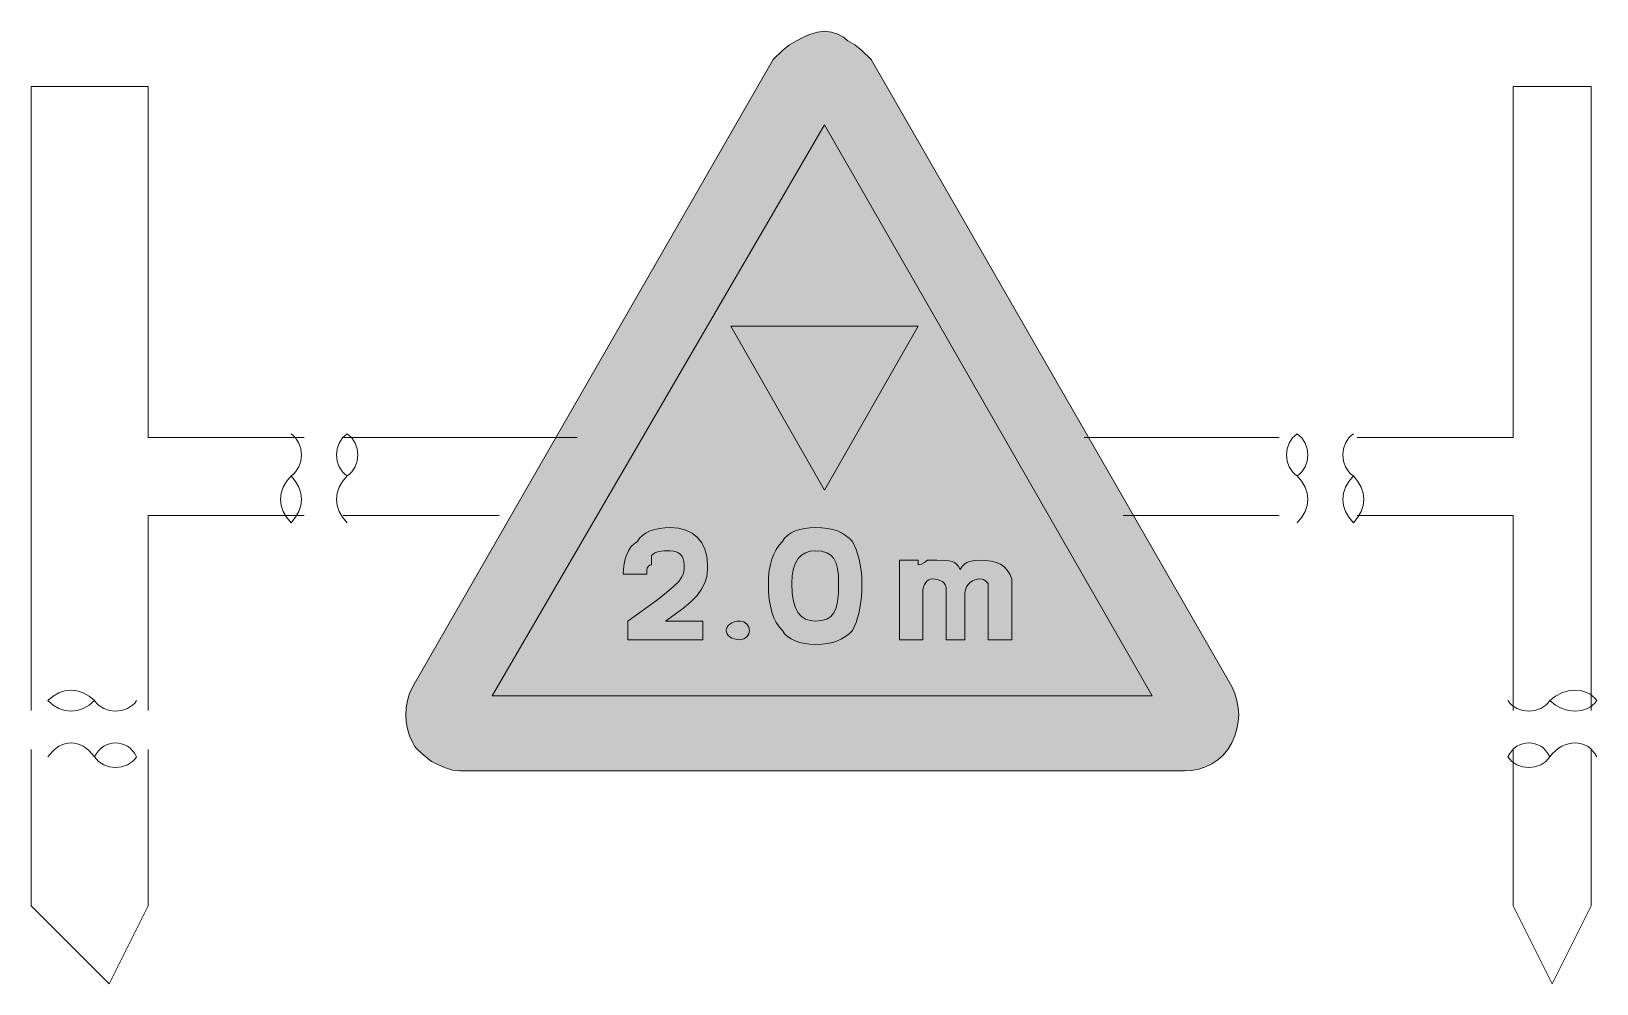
# Model space of a CAD drawing. Header units: metres. Extents: x 81 to 482, y 14 to 258.
import ezdxf

# ---------------------------------------------------------------- set-up
doc = ezdxf.new("R2010")
doc.units = ezdxf.units.M
for name, color, linetype, true_color in [('FILL_BLACK_000000', 7, 'Continuous', 0x000000), ('FILL_RED_FF0000', 7, 'Continuous', 0xff0000), ('FILL_WHITE_FFFFFF', 7, 'Continuous', 0xffffff), ('STROKE_BLACK_000000', 7, 'Continuous', 0x000000)]:
    doc.layers.add(name, color=color, linetype=linetype, true_color=true_color)

msp = doc.modelspace()

# ---------------------------------------------------------------- hatches: boundary and pattern name
at = {"layer": 'FILL_BLACK_000000', "true_color": 0x000000}
h = msp.add_hatch(color=7, dxfattribs=at)
h.dxf.hatch_style = 1
h.paths.add_polyline_path([(308.01, 182.72), (284.01, 140.72), (260.01, 182.72), (308.01, 182.72)])
h = msp.add_hatch(color=7, dxfattribs=at)
h.dxf.hatch_style = 1
h.paths.add_polyline_path([(252.81, 107.12), (252.81, 102.32), (233.61, 102.32), (233.61, 107.12), (240.92, 112.39), (243.44, 114.36), (245.31, 115.97), (246.62, 117.3), (247.45, 118.43), (247.88, 119.41), (248.01, 120.32), (248.01, 121.52), (247.95, 122.36), (247.78, 123.09), (247.5, 123.71), (247.11, 124.22), (246.6, 124.61), (245.98, 124.89), (245.25, 125.06), (244.41, 125.12), (242.82, 125.1), (241.56, 124.97), (240.53, 124.61), (239.61, 123.92), (239.61, 121.52), (239.21, 121.47), (238.92, 121.31), (238.56, 120.77), (238.43, 120), (238.41, 119.12), (232.41, 119.12), (232.47, 120.47), (232.63, 121.78), (232.92, 123.04), (233.31, 124.22), (233.82, 125.28), (234.43, 126.21), (235.17, 126.96), (236.01, 127.52), (236.57, 128.36), (237.32, 129.1), (238.25, 129.71), (239.31, 130.22), (240.49, 130.61), (241.75, 130.89), (243.06, 131.06), (244.41, 131.12), (246.55, 130.95), (248.44, 130.46), (250.08, 129.66), (251.46, 128.57), (252.55, 127.19), (253.35, 125.55), (253.84, 123.66), (254.01, 121.52), (254.01, 120.32), (253.84, 118.57), (253.33, 116.91), (252.49, 115.3), (251.31, 113.72), (249.79, 112.14), (247.93, 110.53), (245.74, 108.87), (243.21, 107.12), (252.81, 107.12)])
h = msp.add_hatch(color=7, dxfattribs=at)
h.dxf.hatch_style = 1
h.paths.add_polyline_path([(293.4, 112.65), (292.86, 109.37), (292.09, 106.76), (291.21, 104.72), (290.31, 103.88), (289.37, 103.14), (288.38, 102.53), (287.31, 102.02), (286.12, 101.63), (284.8, 101.34), (283.3, 101.18), (281.61, 101.12), (280.26, 101.18), (278.95, 101.34), (277.69, 101.63), (276.51, 102.02), (275.45, 102.53), (274.52, 103.14), (273.77, 103.88), (273.21, 104.72), (272.37, 105.68), (271.63, 106.76), (271.02, 107.99), (270.51, 109.37), (270.12, 110.92), (269.83, 112.65), (269.67, 114.58), (269.61, 116.72), (269.67, 118.46), (269.83, 120.09), (270.12, 121.61), (270.51, 123.02), (271.02, 124.31), (271.63, 125.5), (272.37, 126.56), (273.21, 127.52), (273.77, 128.36), (274.52, 129.1), (275.45, 129.71), (276.51, 130.22), (277.69, 130.61), (278.95, 130.89), (280.26, 131.06), (281.61, 131.12), (283.3, 131.06), (284.8, 130.89), (286.12, 130.61), (287.31, 130.22), (288.38, 129.71), (289.37, 129.1), (290.31, 128.36), (291.21, 127.52), (292.09, 125.5), (292.86, 123.02), (293.4, 120.09), (293.56, 118.46), (293.61, 116.72), (293.56, 114.58), (293.4, 112.65)])
h.paths.add_polyline_path([(287.35, 120.56), (286.98, 122.01), (286.41, 123.17), (285.62, 124.04), (284.57, 124.65), (283.25, 125.01), (281.61, 125.12), (280.32, 125.01), (279.15, 124.65), (278.13, 124.04), (277.26, 123.17), (276.56, 122.01), (276.04, 120.56), (275.72, 118.8), (275.61, 116.72), (275.72, 114.24), (276.04, 112.18), (276.56, 110.52), (277.26, 109.22), (278.13, 108.26), (279.15, 107.61), (280.32, 107.24), (281.61, 107.12), (283.25, 107.24), (284.57, 107.61), (285.62, 108.26), (286.41, 109.22), (286.98, 110.52), (287.35, 112.18), (287.55, 114.24), (287.61, 116.72), (287.55, 118.8), (287.35, 120.56)], flags=16)
h = msp.add_hatch(color=7, dxfattribs=at)
h.dxf.hatch_style = 1
h.paths.add_polyline_path([(322.54, 117.69), (321.94, 117.41), (321.36, 117.02), (320.83, 116.51), (320.4, 115.89), (320.12, 115.16), (320.01, 114.32), (320.01, 102.32), (315.21, 102.32), (315.21, 115.52), (315.15, 115.97), (314.98, 116.4), (314.7, 116.81), (314.31, 117.17), (313.8, 117.48), (313.18, 117.71), (312.45, 117.87), (311.61, 117.92), (311.16, 117.86), (310.73, 117.69), (310.32, 117.41), (309.96, 117.02), (309.65, 116.51), (309.42, 115.89), (309.26, 115.16), (309.21, 114.32), (309.21, 102.32), (303.21, 102.32), (303.21, 122.72), (308.01, 122.72), (308.01, 121.52), (308.89, 121.71), (309.66, 122.12), (310.41, 122.72), (312.81, 122.72), (315.1, 122.68), (315.97, 122.59), (316.71, 122.42), (317.33, 122.13), (317.87, 121.71), (318.36, 121.11), (318.81, 120.32), (319.31, 121.11), (319.9, 121.71), (320.54, 122.13), (321.21, 122.42), (322.52, 122.68), (323.61, 122.72), (325.3, 122.66), (326.78, 122.48), (328.06, 122.15), (329.16, 121.67), (330.09, 121.02), (330.87, 120.19), (331.5, 119.16), (332.01, 117.92), (332.01, 116.72), (332.01, 102.32), (326.01, 102.32), (326.01, 115.52), (326.01, 116.72), (325.3, 117.41), (324.81, 117.77), (324.32, 117.9), (323.61, 117.92), (322.54, 117.69)])
h = msp.add_hatch(color=7, dxfattribs=at)
h.dxf.hatch_style = 1
h.paths.add_polyline_path([(264.6, 103.84), (264.06, 103.07), (263.29, 102.53), (262.41, 102.32), (261.57, 102.37), (260.83, 102.53), (260.22, 102.76), (259.71, 103.07), (259.32, 103.43), (259.03, 103.84), (258.87, 104.27), (258.81, 104.72), (258.87, 105.17), (259.03, 105.6), (259.32, 106.01), (259.71, 106.37), (260.22, 106.68), (260.83, 106.91), (261.57, 107.07), (262.41, 107.12), (263.29, 106.91), (264.06, 106.37), (264.6, 105.6), (264.81, 104.72), (264.6, 103.84)])
at = {"layer": 'FILL_RED_FF0000', "true_color": 0xff0000}
h = msp.add_hatch(color=7, dxfattribs=at)
h.dxf.hatch_style = 1
h.paths.add_polyline_path([(389.2, 88.52), (389.76, 86.72), (390.1, 84.92), (390.21, 83.12), (390.1, 81.32), (389.76, 79.52), (389.2, 77.72), (388.41, 75.92), (387.4, 74.23), (386.2, 72.77), (384.82, 71.53), (383.31, 70.52), (381.68, 69.73), (379.97, 69.17), (378.21, 68.83), (376.41, 68.72), (190.41, 68.72), (188.61, 68.93), (186.81, 69.47), (185.01, 70.24), (183.21, 71.12), (180.81, 73.07), (179.5, 74.33), (178.91, 75.07), (178.41, 75.92), (177.62, 77.72), (177.06, 79.52), (176.72, 81.32), (176.61, 83.12), (176.72, 84.92), (177.06, 86.72), (177.62, 88.52), (178.41, 90.32), (270.81, 251.12), (273.36, 253.52), (275.03, 254.83), (276.81, 255.92), (278.61, 256.8), (280.41, 257.57), (282.21, 258.11), (284.01, 258.32), (285.79, 258.11), (287.46, 257.57), (288.9, 256.8), (290.01, 255.92), (291.79, 254.83), (293.46, 253.52), (296.01, 251.12), (388.41, 90.32), (389.2, 88.52)])
at = {"layer": 'FILL_WHITE_FFFFFF', "true_color": 0xffffff}
h = msp.add_hatch(color=7, dxfattribs=at)
h.dxf.hatch_style = 1
h.paths.add_polyline_path([(198.81, 87.92), (284.01, 234.32), (368.01, 87.92), (198.81, 87.92)])

# ---------------------------------------------------------------- linework, layer by layer
at = {"layer": 'FILL_BLACK_000000', "lineweight": 0, "true_color": 0x000000}
for points in [[(308.01, 182.72), (284.01, 140.72), (260.01, 182.72)], [(252.81, 107.12), (252.81, 102.32), (233.61, 102.32), (233.61, 107.12), (240.92, 112.39), (243.44, 114.36), (245.31, 115.97), (246.62, 117.3), (247.45, 118.43), (247.88, 119.41), (248.01, 120.32), (248.01, 121.52), (247.95, 122.36), (247.78, 123.09), (247.5, 123.71), (247.11, 124.22), (246.6, 124.61), (245.98, 124.89), (245.25, 125.06), (244.41, 125.12), (242.82, 125.1), (241.56, 124.97), (240.53, 124.61), (239.61, 123.92), (239.61, 121.52), (239.21, 121.47), (238.92, 121.31), (238.56, 120.77), (238.43, 120), (238.41, 119.12), (232.41, 119.12), (232.47, 120.47), (232.63, 121.78), (232.92, 123.04), (233.31, 124.22), (233.82, 125.28), (234.43, 126.21), (235.17, 126.96), (236.01, 127.52), (236.57, 128.36), (237.32, 129.1), (238.25, 129.71), (239.31, 130.22), (240.49, 130.61), (241.75, 130.89), (243.06, 131.06), (244.41, 131.12), (246.55, 130.95), (248.44, 130.46), (250.08, 129.66), (251.46, 128.57), (252.55, 127.19), (253.35, 125.55), (253.84, 123.66), (254.01, 121.52), (254.01, 120.32), (253.84, 118.57), (253.33, 116.91), (252.49, 115.3), (251.31, 113.72), (249.79, 112.14), (247.93, 110.53), (245.74, 108.87), (243.21, 107.12)], [(293.4, 112.65), (292.86, 109.37), (292.09, 106.76), (291.21, 104.72), (290.31, 103.88), (289.37, 103.14), (288.38, 102.53), (287.31, 102.02), (286.12, 101.63), (284.8, 101.34), (283.3, 101.18), (281.61, 101.12), (280.26, 101.18), (278.95, 101.34), (277.69, 101.63), (276.51, 102.02), (275.45, 102.53), (274.52, 103.14), (273.77, 103.88), (273.21, 104.72), (272.37, 105.68), (271.63, 106.76), (271.02, 107.99), (270.51, 109.37), (270.12, 110.92), (269.83, 112.65), (269.67, 114.58), (269.61, 116.72), (269.67, 118.46), (269.83, 120.09), (270.12, 121.61), (270.51, 123.02), (271.02, 124.31), (271.63, 125.5), (272.37, 126.56), (273.21, 127.52), (273.77, 128.36), (274.52, 129.1), (275.45, 129.71), (276.51, 130.22), (277.69, 130.61), (278.95, 130.89), (280.26, 131.06), (281.61, 131.12), (283.3, 131.06), (284.8, 130.89), (286.12, 130.61), (287.31, 130.22), (288.38, 129.71), (289.37, 129.1), (290.31, 128.36), (291.21, 127.52), (292.09, 125.5), (292.86, 123.02), (293.4, 120.09), (293.56, 118.46), (293.61, 116.72), (293.56, 114.58)], [(287.35, 120.56), (286.98, 122.01), (286.41, 123.17), (285.62, 124.04), (284.57, 124.65), (283.25, 125.01), (281.61, 125.12), (280.32, 125.01), (279.15, 124.65), (278.13, 124.04), (277.26, 123.17), (276.56, 122.01), (276.04, 120.56), (275.72, 118.8), (275.61, 116.72), (275.72, 114.24), (276.04, 112.18), (276.56, 110.52), (277.26, 109.22), (278.13, 108.26), (279.15, 107.61), (280.32, 107.24), (281.61, 107.12), (283.25, 107.24), (284.57, 107.61), (285.62, 108.26), (286.41, 109.22), (286.98, 110.52), (287.35, 112.18), (287.55, 114.24), (287.61, 116.72), (287.55, 118.8)], [(322.54, 117.69), (321.94, 117.41), (321.36, 117.02), (320.83, 116.51), (320.4, 115.89), (320.12, 115.16), (320.01, 114.32), (320.01, 102.32), (315.21, 102.32), (315.21, 115.52), (315.15, 115.97), (314.98, 116.4), (314.7, 116.81), (314.31, 117.17), (313.8, 117.48), (313.18, 117.71), (312.45, 117.87), (311.61, 117.92), (311.16, 117.86), (310.73, 117.69), (310.32, 117.41), (309.96, 117.02), (309.65, 116.51), (309.42, 115.89), (309.26, 115.16), (309.21, 114.32), (309.21, 102.32), (303.21, 102.32), (303.21, 122.72), (308.01, 122.72), (308.01, 121.52), (308.89, 121.71), (309.66, 122.12), (310.41, 122.72), (312.81, 122.72), (315.1, 122.68), (315.97, 122.59), (316.71, 122.42), (317.33, 122.13), (317.87, 121.71), (318.36, 121.11), (318.81, 120.32), (319.31, 121.11), (319.9, 121.71), (320.54, 122.13), (321.21, 122.42), (322.52, 122.68), (323.61, 122.72), (325.3, 122.66), (326.78, 122.48), (328.06, 122.15), (329.16, 121.67), (330.09, 121.02), (330.87, 120.19), (331.5, 119.16), (332.01, 117.92), (332.01, 116.72), (332.01, 102.32), (326.01, 102.32), (326.01, 115.52), (326.01, 116.72), (325.3, 117.41), (324.81, 117.77), (324.32, 117.9), (323.61, 117.92)], [(264.6, 103.84), (264.06, 103.07), (263.29, 102.53), (262.41, 102.32), (261.57, 102.37), (260.83, 102.53), (260.22, 102.76), (259.71, 103.07), (259.32, 103.43), (259.03, 103.84), (258.87, 104.27), (258.81, 104.72), (258.87, 105.17), (259.03, 105.6), (259.32, 106.01), (259.71, 106.37), (260.22, 106.68), (260.83, 106.91), (261.57, 107.07), (262.41, 107.12), (263.29, 106.91), (264.06, 106.37), (264.6, 105.6), (264.81, 104.72)]]:
    msp.add_lwpolyline(points, close=True, dxfattribs=at)
at = {"layer": 'FILL_RED_FF0000', "lineweight": 0, "true_color": 0xff0000}
msp.add_lwpolyline([(389.2, 88.52), (389.76, 86.72), (390.1, 84.92), (390.21, 83.12), (390.1, 81.32), (389.76, 79.52), (389.2, 77.72), (388.41, 75.92), (387.4, 74.23), (386.2, 72.77), (384.82, 71.53), (383.31, 70.52), (381.68, 69.73), (379.97, 69.17), (378.21, 68.83), (376.41, 68.72), (190.41, 68.72), (188.61, 68.93), (186.81, 69.47), (185.01, 70.24), (183.21, 71.12), (180.81, 73.07), (179.5, 74.33), (178.91, 75.07), (178.41, 75.92), (177.62, 77.72), (177.06, 79.52), (176.72, 81.32), (176.61, 83.12), (176.72, 84.92), (177.06, 86.72), (177.62, 88.52), (178.41, 90.32), (270.81, 251.12), (273.36, 253.52), (275.03, 254.83), (276.81, 255.92), (278.61, 256.8), (280.41, 257.57), (282.21, 258.11), (284.01, 258.32), (285.79, 258.11), (287.46, 257.57), (288.9, 256.8), (290.01, 255.92), (291.79, 254.83), (293.46, 253.52), (296.01, 251.12), (388.41, 90.32)], close=True, dxfattribs=at)
at = {"layer": 'FILL_WHITE_FFFFFF', "lineweight": 0, "true_color": 0xff0000}
msp.add_lwpolyline([(198.81, 87.92), (284.01, 234.32), (368.01, 87.92)], close=True, dxfattribs=at)
at = {"layer": 'STROKE_BLACK_000000', "lineweight": 0, "true_color": 0x000000}
for points in [[(80.61, 244.16), (110.61, 244.16)], [(80.61, 84.16), (80.61, 244.16)], [(110.61, 154.16), (110.61, 244.16)], [(480.61, 244.16), (460.61, 244.16)], [(460.61, 154.16), (460.61, 244.16)], [(480.61, 84.16), (480.61, 244.16)], [(110.61, 154.16), (150.61, 154.16)], [(147.21, 144.32), (147.84, 144.81), (148.39, 145.37), (149.23, 146.68), (149.74, 148.16), (149.91, 149.72), (149.74, 151.28), (149.23, 152.76), (148.39, 154.07), (147.84, 154.63), (147.21, 155.12)], [(161.61, 144.32), (160.98, 144.81), (160.43, 145.37), (159.58, 146.68), (159.08, 148.16), (158.91, 149.72), (159.08, 151.28), (159.58, 152.76), (160.43, 154.07), (160.98, 154.63), (161.61, 155.12)], [(160.61, 154.16), (220.61, 154.16)], [(161.61, 144.32), (162.24, 144.81), (162.79, 145.37), (163.63, 146.68), (164.14, 148.16), (164.31, 149.72), (164.14, 151.28), (163.63, 152.76), (162.79, 154.07), (162.24, 154.63), (161.61, 155.12)], [(400.61, 154.16), (350.61, 154.16)], [(405.21, 144.32), (404.58, 144.81), (404.03, 145.37), (403.18, 146.68), (402.68, 148.16), (402.51, 149.72), (402.68, 151.28), (403.18, 152.76), (404.03, 154.07), (404.58, 154.63), (405.21, 155.12)], [(405.21, 144.32), (405.84, 144.81), (406.39, 145.37), (407.23, 146.68), (407.74, 148.16), (407.91, 149.72), (407.74, 151.28), (407.23, 152.76), (406.39, 154.07), (405.84, 154.63), (405.21, 155.12)], [(419.61, 144.32), (418.98, 144.81), (418.43, 145.37), (417.58, 146.68), (417.08, 148.16), (416.91, 149.72), (417.08, 151.28), (417.58, 152.76), (418.43, 154.07), (418.98, 154.63), (419.61, 155.12)], [(460.61, 154.16), (420.61, 154.16)], [(147.21, 132.32), (146.03, 133.72), (145.18, 135.21), (144.68, 136.75), (144.51, 138.32), (144.68, 139.89), (145.18, 141.43), (146.03, 142.92), (147.21, 144.32)], [(147.21, 132.32), (148.39, 133.72), (149.23, 135.21), (149.74, 136.75), (149.91, 138.32), (149.74, 139.89), (149.23, 141.43), (148.39, 142.92), (147.21, 144.32)], [(161.61, 132.32), (160.43, 133.72), (159.58, 135.21), (159.08, 136.75), (158.91, 138.32), (159.08, 139.89), (159.58, 141.43), (160.43, 142.92), (161.61, 144.32)], [(405.21, 132.32), (406.39, 133.72), (407.23, 135.21), (407.74, 136.75), (407.91, 138.32), (407.74, 139.89), (407.23, 141.43), (406.39, 142.92), (405.21, 144.32)], [(419.61, 132.32), (418.43, 133.72), (417.58, 135.21), (417.08, 136.75), (416.91, 138.32), (417.08, 139.89), (417.58, 141.43), (418.43, 142.92), (419.61, 144.32)], [(419.61, 132.32), (420.79, 133.72), (421.63, 135.21), (422.14, 136.75), (422.31, 138.32), (422.14, 139.89), (421.63, 141.43), (420.79, 142.92), (419.61, 144.32)], [(110.61, 134.16), (150.61, 134.16)], [(110.61, 84.16), (110.61, 134.16)], [(160.61, 134.16), (200.61, 134.16)], [(400.61, 134.16), (360.61, 134.16)], [(460.61, 134.16), (420.61, 134.16)], [(460.61, 84.16), (460.61, 134.16)], [(84.81, 86.72), (86.21, 87.9), (87.7, 88.74), (89.24, 89.25), (90.81, 89.42), (92.38, 89.25), (93.92, 88.74), (95.41, 87.9), (96.81, 86.72)], [(482.01, 86.72), (481.52, 87.35), (480.95, 87.9), (480.32, 88.37), (479.63, 88.74), (478.11, 89.25), (476.46, 89.42), (474.76, 89.25), (473.07, 88.74), (471.46, 87.9), (470.01, 86.72)], [(84.81, 86.72), (86.21, 85.54), (87.7, 84.69), (89.24, 84.19), (90.81, 84.02), (92.38, 84.19), (93.92, 84.69), (95.41, 85.54), (96.81, 86.72)], [(96.81, 86.72), (97.3, 86.09), (97.86, 85.54), (99.17, 84.69), (100.65, 84.19), (102.21, 84.02), (103.77, 84.19), (105.25, 84.69), (106.56, 85.54), (107.12, 86.09), (107.61, 86.72)], [(470.01, 86.72), (469.52, 86.09), (468.96, 85.54), (467.65, 84.69), (466.17, 84.19), (464.61, 84.02), (463.05, 84.19), (461.57, 84.69), (460.26, 85.54), (459.7, 86.09), (459.21, 86.72)], [(482.01, 86.72), (481.52, 86.09), (480.95, 85.54), (480.32, 85.07), (479.63, 84.69), (478.11, 84.19), (476.46, 84.02), (474.76, 84.19), (473.07, 84.69), (471.46, 85.54), (470.01, 86.72)], [(80.61, 34.16), (80.61, 74.16)], [(84.81, 72.32), (86.21, 73.89), (86.95, 74.51), (87.7, 75.02), (88.46, 75.41), (89.24, 75.69), (90.02, 75.86), (90.81, 75.92), (91.6, 75.86), (92.38, 75.69), (93.16, 75.41), (93.92, 75.02), (94.67, 74.51), (95.41, 73.89), (96.81, 72.32)], [(96.81, 72.32), (97.3, 73.16), (97.86, 73.89), (98.49, 74.51), (99.17, 75.02), (99.89, 75.41), (100.65, 75.69), (101.42, 75.86), (102.21, 75.92), (103, 75.86), (103.77, 75.69), (104.53, 75.41), (105.25, 75.02), (105.93, 74.51), (106.56, 73.89), (107.12, 73.16), (107.61, 72.32)], [(96.81, 72.32), (97.3, 71.69), (97.86, 71.14), (99.17, 70.3), (100.65, 69.79), (102.21, 69.62), (103.77, 69.79), (105.25, 70.3), (106.56, 71.14), (107.12, 71.69), (107.61, 72.32)], [(110.61, 34.16), (110.61, 74.16)], [(470.01, 72.32), (469.52, 73.16), (468.96, 73.89), (468.33, 74.51), (467.65, 75.02), (466.93, 75.41), (466.17, 75.69), (465.4, 75.86), (464.61, 75.92), (463.82, 75.86), (463.05, 75.69), (462.29, 75.41), (461.57, 75.02), (460.89, 74.51), (460.26, 73.89), (459.7, 73.16), (459.21, 72.32)], [(470.01, 72.32), (469.52, 71.69), (468.96, 71.14), (467.65, 70.3), (466.17, 69.79), (464.61, 69.62), (463.05, 69.79), (461.57, 70.3), (460.26, 71.14), (459.7, 71.69), (459.21, 72.32)], [(460.61, 34.16), (460.61, 74.16)], [(482.01, 72.32), (481.52, 73.16), (480.95, 73.89), (480.32, 74.51), (479.63, 75.02), (478.89, 75.41), (478.11, 75.69), (477.3, 75.86), (476.46, 75.92), (475.61, 75.86), (474.76, 75.69), (473.91, 75.41), (473.07, 75.02), (472.25, 74.51), (471.46, 73.89), (470.71, 73.16), (470.01, 72.32)], [(480.61, 34.16), (480.61, 74.16)], [(80.61, 34.16), (100.61, 14.16)], [(110.61, 34.16), (100.61, 14.16)], [(460.61, 34.16), (470.61, 14.16)], [(480.61, 34.16), (470.61, 14.16)]]:
    msp.add_lwpolyline(points, dxfattribs=at)

doc.saveas('drawing.dxf')
